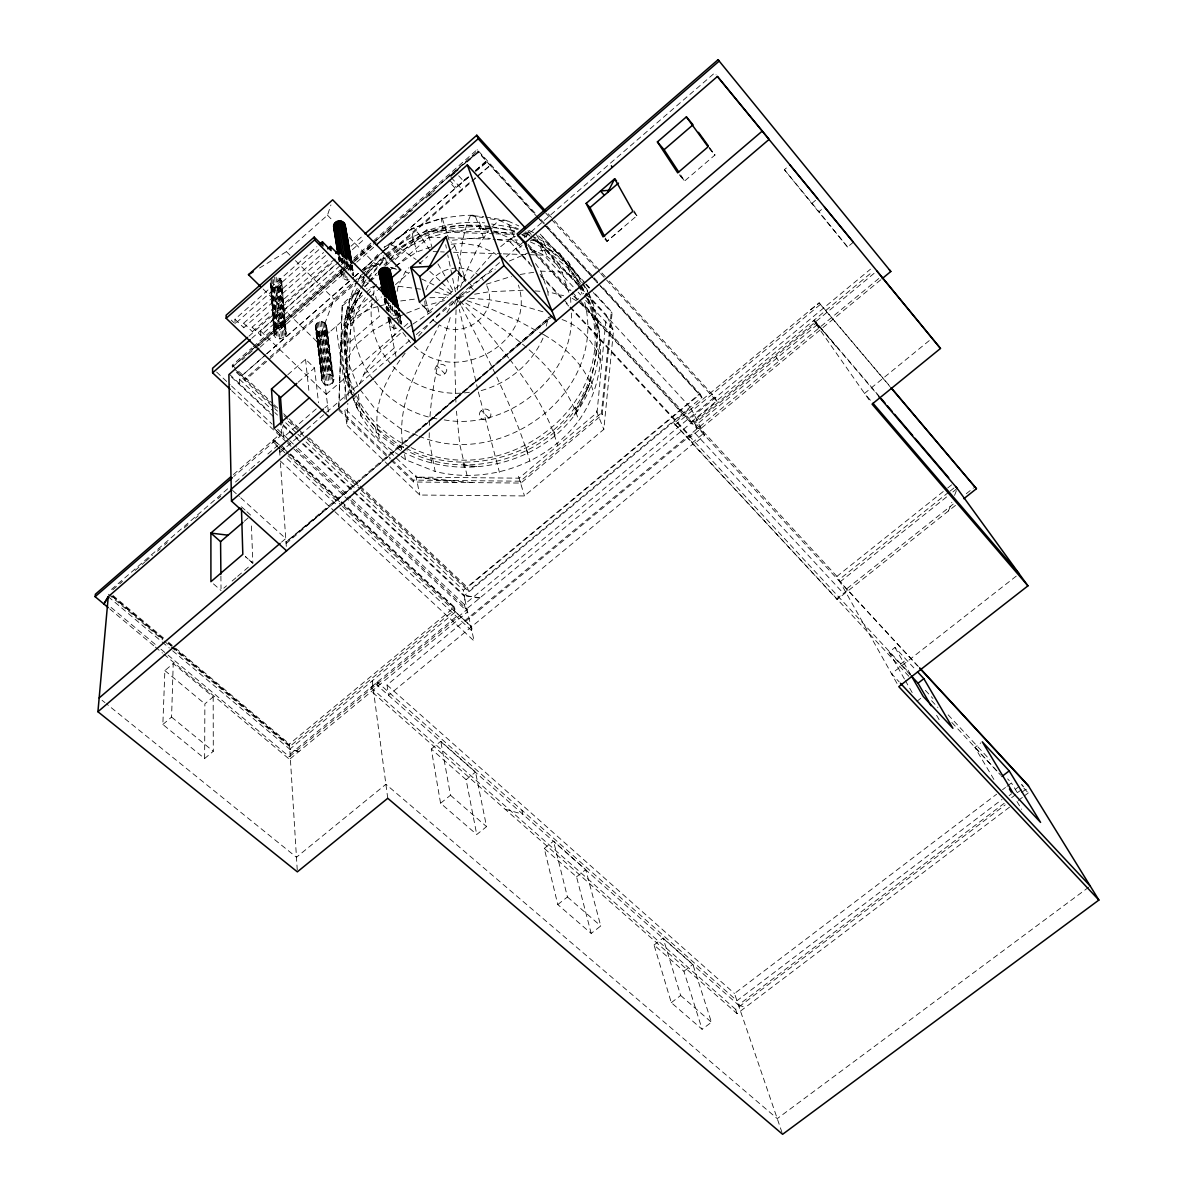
<?xml version="1.0" encoding="UTF-8"?>
<svg xmlns="http://www.w3.org/2000/svg" width="1194" height="1194" viewBox="0 0 1194 1194"><rect width="100%" height="100%" fill="white"/><g stroke="black" fill="none" stroke-linecap="round" stroke-linejoin="round"><path stroke-width="0.75" stroke-dasharray="5 3.75" d="M204.637 758.533L204.875 703.863L213.174 696.878L173.234 663.476L164.876 670.595L162.847 724.474L204.637 758.533L213.293 751.28L213.174 696.878M429.273 432.75L429.124 440.213L435.183 471.496C487.868 484.495 546.27 464.257 578.762 420.587C604.507 384.617 607.806 335.947 587.164 296.843M429.422 425.303C431.213 387.557 440.049 350.364 451.213 314.38M162.847 724.474L171.578 717.101L173.234 663.476M338.708 406.661L342.26 304.157L358.842 289.56M338.947 408.497L342.26 304.157M344.917 399.035L348.185 308.186L364.931 293.485M388.781 465.376L347.006 425.422L347.827 403.259M348.096 395.886L350.738 323.873L347.917 306.545M456.063 309.709L454.75 362.215L455.929 402.423M456.138 307.933L456.556 298.993M457.242 289.858C459.944 264.964 459.869 238.636 470.54 215.532L483.794 216.681M390.945 460.242L413.631 482.003L520.912 483.077L602.179 414.736L601.448 412.96L611.328 311.38L593.791 292.336M602.179 414.736L612.089 313.007L611.328 311.38M390.139 466.675L419.781 495.032L524.479 495.943L603.836 429.347L613.552 330.44L605.656 313.395M286.008 335.096L281.665 281.366L280.217 278.889L277.635 277.411L281.814 328.007C295.813 334.32 272.486 346.484 274.172 331.842L270.575 282.844M315.335 326.753C315.485 320.679 325.231 319.828 326.589 325.693L333.827 379.841C333.633 386.199 323.41 387.14 321.902 381.02L315.335 326.753L321.902 381.02M328.425 411.915L319.529 340.857L326.499 328.425L326.589 325.693M321.753 379.573C321.932 372.409 334.051 372.603 333.827 379.841M348.902 279.859C344.081 281.232 339.245 275.411 342.275 271.113M351.349 394.11C335.021 359.409 339.633 316.753 359.558 284.441M352.245 265.546L353.424 275.889L351.558 265.262M345.051 378.707L341.753 347.17L347.469 315.395L359.573 290.605M399.632 455.347C344.797 423.183 330.992 348.036 366.17 296.187M371.812 303.037C368.662 324.768 376.274 347.767 391.02 364.006M373.17 295.694L374.871 286.53L366.468 288.784M396.796 328.141C392.08 329.529 387.363 323.843 390.393 319.664M397.154 291.351L398.139 286.187L405.259 271.799L408.87 267.71M399.841 314.231L401.259 324.261L398.796 313.44M546.3 326.096L548.3 317.171M406.005 448.332C462.929 477.734 537.688 458.362 575.299 407.05C600.239 371.438 605.746 321.873 583.373 283.784M402.035 451.511C450.631 477.57 512.823 470.376 555.255 435.556C596.06 401.482 612.238 341.081 588.388 292.59M454.466 304.082L456.093 298.933M259.531 267.978L286.441 251.65L327.469 215.204L330.932 204.935M263.113 289.023L317.723 342.439L334.036 299.112L360.663 275.754M460.451 287.306L467.466 269.157L478.675 245.86L488.525 230.606M948.469 510.942L951.842 502.301M954.543 495.391L957.23 488.465L952.887 491.928M575.642 413.661C596.836 377.677 604.851 332.514 585.821 293.858M239.71 383.916L239.561 379.289L241.725 377.394M281.59 284.172L279.575 287.888C275.68 288.903 270.172 287.142 270.217 282.426L274.098 334.798M274.172 331.842L277.112 328.454L281.814 328.007M361.349 274.695C339.2 308.47 342.305 350.111 349.349 387.946M361.916 283.142L364.991 276.844M365.752 275.262L370.379 265.799L381.02 253.665M359.707 290.649L349.514 311.544L343.932 342.469L346.111 356.857M362.11 291.948C327.499 344.917 348.335 419.572 403.542 449.332M574.135 415.288L589.746 383.334C562.822 453.004 472.645 485.779 406.99 450.705M426.049 289.873C430.541 277.65 442.571 268.546 455.645 268.128M539.613 332.454L544.3 335.007C533.136 363.394 507.644 384.244 478.182 391.363L499.435 472.331M346.618 320.156L361.916 291.829M347.006 317.992L360.976 293.291M537.748 217.487L478.197 152.235L449.601 175.861L375.782 240.815M446.974 312.574L454.705 300.276M405.124 353.185C385.901 377.916 369.573 409.318 380.289 441.079M470.779 278.321L493.54 252.471L496.301 254.71M279.963 339.156L275.904 288.008L280.993 285.456L285.351 336.454M418.661 335.992L432.81 319.828L453.989 299.724M362.961 271.381L379.393 252.65M382.199 252.322C404.811 225.696 440.944 215.189 474.928 215.204L483.48 237.412L490.525 238.561M364.677 277.157L361.155 281.157L361.707 284.157M365.842 275.814L383.438 255.785M368.125 282.963L364.468 287.112L363.633 282.605L385.408 257.829L387.931 269.277M361.991 285.65L366.707 280.291M367.886 278.948L384.378 260.158L383.752 257.247M315.5 328.126C316.634 332.693 323.41 333.574 325.887 329.678L332.917 382.587M369.334 281.575L376.632 273.277M383.946 264.978L386.378 262.202M384.931 266.038C407.617 233.069 451.183 218.039 489.51 229.084L499.167 220.293L506.883 220.532L518.793 225.905M367.394 294.784L378.468 282.217M444.855 373.707L445.855 372.588A5.955 5.492 -11.6 0 0 438.213 364.871L436.929 365.722A5.955 5.492 -11.6 0 0 436.467 373.513A5.955 5.492 -11.6 0 0 444.855 373.707L436.929 365.722M488.988 418.258L489.988 417.169A5.866 5.343 -14.8 0 0 482.57 409.676L481.301 410.512A5.866 5.343 -14.8 0 0 480.764 418.094A5.866 5.343 -14.8 0 0 488.988 418.258L481.301 410.512M235.084 323.798L234.949 319.246L316.858 246.725M236.472 322.559L318.828 249.695M325.574 255.516L243.8 327.753L243.636 323.216L323.589 252.531M334.902 258.859L252.397 331.648L252.173 327.126L330.066 258.367M248.934 336.201L335.604 259.755M350.991 246.203L362.17 236.337M251.74 338.335L338.409 261.964M339.797 260.725L342.603 258.262M352.379 249.636L364.961 238.546M339.992 265.755L260.844 335.469L260.59 330.977L337.947 262.799M339.32 261.576L346.23 255.486M341.38 264.531L346.932 259.635M253.277 348.439L232.308 366.901L232.263 365.185L251.859 347.947M253.262 346.708L340.021 270.337M341.424 269.098L348.424 262.934M354.021 258.008L372.215 241.994M373.618 240.77L477.167 149.608L536.061 214.159M254.68 347.215L341.38 270.904M342.782 269.68L348.364 264.755M353.961 259.829L372.14 243.83M373.543 242.606L477.704 150.981L477.167 149.608M232.308 367.095L256.053 346.215M257.382 345.006L345.126 267.784M345.424 267.56L352.409 261.411M353.484 260.426L374.752 241.74M450.526 175.816L478.167 151.489M242.128 359.946L244.919 357.484M248.516 354.155L254.098 349.23M255.501 347.991L352.469 262.859M353.872 261.62L376.229 241.964M381.319 237.293L392.99 227.218M403.691 217.607L412.542 210.01M426.049 197.935L434.885 190.339M454.451 173.13L458.63 169.444M467.018 162.071L478.197 152.235M450.675 176.652L455.511 172.384M258.62 345.857L342.469 272.083M343.872 270.859L349.469 265.934M355.051 261.023L373.229 245.039M387.199 232.74L389.99 230.278M429.124 195.846L431.929 193.383M260.173 347.111L346.947 270.784M348.349 269.56L355.349 263.396M356.752 262.173L374.946 246.173M360.23 288.351L367.14 282.262M368.528 281.053L375.438 274.963M386.498 265.247L389.259 262.814M390.647 261.59L426.586 229.964L515.778 233.024M342.514 305.813L359.14 291.187M364.677 286.321L368.827 282.665M370.215 281.441L377.14 275.351M395.154 259.516L427.019 231.487L494.032 233.77M265.456 355.021L241.666 375.916L265.396 354.902M266.755 353.767L353.32 277.695M354.528 276.695L361.692 270.351M362.886 269.351L384.035 250.74M385.184 249.785L468.943 176.249M475.734 170.279L486.6 160.742L477.704 150.981M266.755 353.842L353.603 277.635M354.588 276.724L383.856 251.024M384.393 250.606L468.615 176.652M475.54 170.563L486.645 160.832L487.107 161.996L475.675 171.399M362.066 274.53L374.677 263.456L383.364 265.59M385.11 257.576L244.994 380.483L244.934 378.991L268.71 358.14M270.098 356.916L356.797 280.859M358.2 279.635L365.185 273.501M366.588 272.277L473.078 179.473M386.513 256.352L470.585 182.607M471.988 181.384L490.212 165.399L474.511 178.309M366.334 292.261L373.304 286.127M395.617 266.516L429.109 237.099L440.153 237.472M350.738 323.873L373.095 304.276M374.498 303.052L381.483 296.918M395.453 284.679L409.438 272.426M419.213 263.859L427.601 256.501M317.723 342.439L369.125 297.515M370.513 296.306L377.394 290.276M373.021 298.709L344.529 323.589L347.693 343.947L379.647 316.126L377.856 307.127M287.814 374.722L305.545 359.245L314.529 367.961L318.514 402.721M298.202 382.184L314.529 367.961M452.108 248.367L454.854 245.979L451.048 241.949M326.171 394.333L402.706 327.962M391.96 337.021L395.035 334.35L392.766 323.589M324.828 407.826L327.619 405.393M363.767 374.468L394.229 347.976M233.412 474.555L280.053 434.109L280.202 436.228L233.77 476.481M404.05 326.798L410.736 320.992M514.42 236.188L509.062 240.875L529.927 263.322M316.231 408.915L283.485 437.288L282.68 426.467M454.854 245.979L465.436 279.963L428.736 311.753L419.422 302.216M111.49 589.418L228.427 488.152M235.472 482.048L241.098 477.167M242.516 475.958L249.561 469.854M250.964 468.63L259.411 461.317M267.874 453.989L277.739 445.452M112.729 589.821L118.325 584.97M119.713 583.866L122.519 581.344M135.101 570.448L140.698 565.598M142.101 564.463L144.892 561.971M145.549 561.389L152.414 555.449M157.474 551.135L160.28 548.718M164.503 545.091L167.309 542.569M184.174 527.957L189.786 523.091M195.413 518.226L198.219 515.793M217.905 498.764L220.711 496.316M524.42 237.591L714.579 73.043L716.101 74.894M280.232 452.317L409.348 340.633M416.363 334.559L500.57 261.71M506.196 256.859L524.062 241.412M531.897 266.456L516.674 250.068L522.047 245.412M279.56 450.242L279.933 455.436L279.933 448.093L273.471 442.064L273.336 439.929L279.724 445.213M422.96 426.586L551.329 315.619L430.795 420.109M244.277 521.256L249.68 516.614M605.059 239.084L607.045 241.292L622.074 228.412M605.045 239.069L607.03 241.263L636.88 215.726L634.208 210.995M709.4 147.355L714.952 155.011L684.64 180.981L678.849 174.22L684.595 180.906L680.684 174.966M223.815 588.135L226.576 585.776M232.114 581.045L236.263 577.493M237.651 576.314L243.188 571.568M244.576 570.389L250.113 565.658M281.515 542.166L285.739 538.554L240.785 497.823M553.747 315.365L330.574 505.868L285.993 542.151L327.156 508.346M485.928 372.319L285.993 542.151M286.097 543.628L550.33 317.828M853.352 242.203L847.561 247.024L811.741 203.502L784.398 169.682L789.965 164.966M811.741 203.502L816.427 199.562M847.561 247.024L818.965 211.696L824.472 207.069M391.945 459.66L413.258 480.107L520.345 481.197L601.448 412.96M464.973 600.045L463.317 590.224L699.132 394.304M700.206 394.08L701.938 397.378L468.346 591.299L467.451 587.418L700.206 394.08L601.224 285.575M585.926 293.888L690.654 407.766L464.496 595.493L303.351 443.825M955.469 505.39L837.143 599.492L673.983 423.198L819.159 302.724L889.888 386.244M297.246 870.038L289.47 744.026L454.466 607.134L287.769 451.407M674.894 425.094L820.368 304.41L819.159 302.724M714.609 397.035L717.027 401.527L465.57 609.806L464.391 604.492L714.609 397.035L608.224 279.918M874.068 273.366L692.042 424.109L689.565 419.139L870.516 269.157M290.097 754.25L456.451 616.492M691.057 422.139L872.65 271.65M1009.482 807.189L737.086 1013.646L371.513 691.445L371.006 687.595L377.498 682.222L736.967 1000.736L1001.975 799.487M287.411 442.914L467.675 611.835L289.515 759.339L289.351 756.727L467.152 609.477L350.558 500.182M817.397 324.604L695.535 425.467L917.529 665.849M908.828 676.237L692.833 444.049L388.528 695.341L387.035 684.998L688.654 435.526L693.162 444.72L704.594 435.288L690.654 407.766M880.784 279.784L690.46 437.153L689.46 435.123L879.381 278.038M465.66 621.358L694.266 432.318L843.457 593.403M470.809 626.163L454.78 611.209L453.989 607.522L344.2 504.987M468.66 176.772L463.496 181.01L456.66 173.623M475.705 170.966L486.973 161.683L535.957 215.353M468.541 177.279L455.212 188.249L448.213 180.712M500.659 246.665L510.614 238.546L515.435 236.367M929.245 340.618L864.546 393.408L871.784 401.856M431.273 749.026L440.78 741.28L475.525 772.04L486.555 826.636L476.734 834.516L440.571 803.249L431.273 749.026L466.108 779.667L476.734 834.516M466.108 779.667L475.525 772.04M440.571 803.249L450.481 795.249L440.78 741.28M896.978 683.416L836.919 576.389L946.23 489.152M947.678 488.003L953.513 483.346M948.603 492.286L838.845 579.821L848.158 590.731M950.051 491.137L955.827 486.525M840.009 581.911L947.111 496.54M846.979 588.627L953.17 504.122M966.274 493.704L973.543 487.913M544.285 848.441L553.538 841.098L585.732 869.59L600.746 925.962L591.179 933.424L557.777 904.559L544.285 848.441L576.553 876.829L591.179 933.424M576.553 876.829L585.732 869.59M557.777 904.559L567.434 896.978L553.538 841.098M459.571 294.918L481.54 277.665L495.256 269.157M904.44 678.998L889.112 652.088L894.978 647.476L916.305 670.521M900.395 664.222L906.231 659.64M1016.273 576.12L891.545 673.729L899.186 681.893M810.696 309.739L819.368 303.007M917.067 701.177L920.738 698.326M654.058 945.006L663.073 938.036L692.878 964.424L711.43 1022.243L702.117 1029.303L671.282 1002.661L654.058 945.006L683.923 971.289L702.117 1029.303M993.886 779.398L974.916 747.444L980.796 742.922M683.923 971.289L692.878 964.424M671.282 1002.661L680.67 995.483L663.073 938.036M782.01 1132.554L734.489 993.527L996.617 794.219M1002.542 789.712L1005.497 787.458M1006.975 786.339L1011.422 782.951L1007.632 778.876M1015.303 789.368L1019.109 786.473M1009.109 795.652L1011.661 793.711M387.752 798.293L372.185 680.893L738.414 1005.005L1004.229 803.293M1011.661 797.667L1017.601 793.159L1011.422 782.951M737.086 1013.646L735.638 1009.363L1005.199 804.89M1021.497 792.532L1025.944 789.174L1021.661 784.548L1023.974 788.324M1018.378 800.443L1022.84 797.07M1024.318 795.935L1028.258 792.95L1025.944 789.174M364.454 270.262L370.379 265.799L379.468 265.949M1088.764 887.187L777.249 1118.629L385.901 784.279L296.455 857.247L106.415 703.803M406.751 328.41L411.303 325.186M412.826 324.111L434.362 309.768M1017.303 792.667L1022.542 789.04M384.931 254.785C412.721 232.263 448.75 219.636 484.54 222.83M386.886 256.844C415.467 233.905 453.377 220.606 490.003 226.561M387.408 258.128C422.422 229.114 470.899 219.756 514.554 231.726L512.913 227.532L491.629 224.009M389.334 260.217C418.273 235.322 456.496 228.338 493.6 228.263M388.319 271.038L394.289 267.038M395.781 266.023L416.691 251.994L430.392 247.158M390.289 320.738L372.931 330.499L355.887 344.932L346.961 359.528L347.126 373.185L354.603 391.528M391.871 319.843L405.005 313.843M458.272 296.485L469.794 291.44M509.331 261.053L528.106 252.919M406.676 313.186L425.154 305.858L444.392 300.575M483.48 237.412L449.213 240.501L442.213 218.114L411.169 229.069L384.095 247.292L389.289 244.233L400.318 248.531L416.094 259.546M486.257 284.247L511.584 276.366M377.767 306.574L370.797 308.53L353.17 318.052L343.857 329.619L346.961 359.528L358.17 387.169L365.901 369.856L380.99 350.887L402.199 331.633L410.542 342.693M379.513 306.082L389.975 303.142M531.449 252.337L546.494 249.695L559.613 253.322L580.299 283.814M457.795 302.44L456.63 297.216L463.824 296.008M474.6 294.202L488.973 291.784L523.808 290.187M520.136 274.486L537.375 271.68M400.691 300.963L417.169 298.798M469.421 392.244C441.422 396.766 411.229 386.393 392.139 365.468M346.141 268.531L350.797 269.262L353.543 272.889M451.242 244.203L462.347 243.203L478.675 245.86L493.54 252.471M442.213 218.114L441.273 218.129L443.78 234.308M429.855 297.739L447.705 297.381M487.391 228.815L480.51 228.95L491.54 230.77M329.514 332.126L320.873 332.186L327.604 385.244M433.183 251.606L438.72 251.785M440.571 251.844L444.258 251.964M453.481 252.262L501.435 253.8M503.271 253.859L543.852 255.158L576.806 290.739M449.377 237.77L495.435 239.322M497.271 239.382L517.539 240.054M530.434 240.487L537.807 240.74L587.702 294.769M523.211 233.278L530.643 233.531M495.898 233.83L514.51 234.472M521.957 234.725L529.405 234.979M535.524 263.531L540.807 271.113L561.971 272.038L576.762 278.217L582.09 294.097M534.942 290.948L542.374 291.44M460.78 305.127L456.63 297.216L462.108 297.634M469.421 298.202L489.51 299.769L521.017 305.351L545.583 312.574M476.839 466.481L464.496 465.302L475.078 466.675M472.197 482.585L416.154 477.107L394.945 456.72M398.139 286.187L413.84 288.261M415.587 288.485L420.825 289.187M456.332 482.436L416.154 477.107L519.091 478.182L597.03 412.572L606.418 315.022L588.955 296.112M436.9 418.87C412.781 414.572 389.125 401.288 374.677 381.199M444.243 419.885C507.077 431.273 575.971 377.2 571.239 311.634M480.078 597.806L464.496 595.493L479.555 598.224M525.091 231.994L530.434 232.785M401.408 321.335L398.766 317.828L395.781 316.977L393.871 308.127M459.063 267.814L467.466 269.157L475.137 272.516L478.973 275.605M491.838 226.86L511.957 230.188L515.271 231.681M493.376 231.069L513.614 234.397M497.57 239.725L516.927 242.889L521.972 245.143M485.57 216.98L506.883 220.532L516.927 242.889M470.54 215.532L483.077 217.621M490.227 218.815L499.167 220.293L518.614 229.069M435.049 292.023L449.437 295.485M299.052 751.429L289.784 749.19L170.652 649.118M390.319 267.307L400.766 269.859M540.807 271.113L547.942 291.829L563.598 295.694M298.739 751.698L289.784 749.19L455.466 611.85L454.466 607.134M505.226 809.293L522.823 814.204L521.897 810.174M391.707 267.963L396.796 269.396M508.674 358.021L478.555 321.096L456.63 297.216L460.108 298.366M467.033 300.694L487.853 307.664L517.718 320.529L538.046 331.604M738.414 1005.005L745.34 1007.393M401.109 456.436L405.572 459.735L435.183 471.496M352.693 394.274L356.17 402.796L375.543 427.497L401.035 446.347L404.348 447.675M409.408 446.914C386.14 436.258 365.454 416.87 355.29 393.199M411.109 447.601C506.032 495.57 630.969 398.199 585.538 294.53M417.467 435.512L400.781 428.78L376.573 410.751L360.334 389.945M419.124 436.183C502.047 470.854 608.268 392.169 584.448 301.157M405.259 271.799L408.527 273.232M421.586 278.918L437.661 286.814M494.376 231.263L510.614 238.546L524.076 249.606M530.36 248.919L547.136 256.441L572.001 276.933L577.254 284.545M512.913 227.532L517.972 229.815M524.733 232.875L529.808 235.158M531.494 235.919L543.33 241.248L568.374 261.993L582.373 282.336M521.882 234.666L528.494 237.636M530.136 238.382L541.718 243.591L566.21 263.859L579.672 283.411M523.062 235.561L526.45 237.084M533.255 240.143L545.151 245.501L570.299 266.322L581.359 282.366M530.226 241.875L543.509 247.859L568.12 268.187L584.776 292.351M528.987 230.517L535.793 233.591L541.718 243.591L547.136 256.441M562.09 319.574C581.926 326.305 594.851 343.424 600.91 362.901M439.243 287.679L455.048 296.351M572.135 298.321L586.224 306.455L593.508 318.395L599.657 332.156M456.63 297.216L459.69 299.172M465.794 303.112C510.211 333.619 561.867 366.349 578.762 420.587M544.3 335.007C566.971 348.23 586.687 367.065 593.731 393.035M352.051 395.826L356.946 407.811L376.423 432.601L400.602 450.466M414.348 346.215C455.645 387.587 537.613 342.23 518.39 285.067M432.81 319.828L437.959 323.858M102.057 700.296L104.968 702.624M171.578 717.101L213.293 751.28M538.598 235.905L559.613 253.322L566.21 263.859L572.001 276.933M526.524 233.173L532.226 237.89M533.658 239.069L546.494 249.695L561.971 272.038L568.851 292.351M164.876 670.595L204.875 703.863M111.057 607.403L155.28 644.432M160.981 649.208L166.682 653.984M168.115 655.178L289.351 756.727M109.669 608.85L153.922 645.879M155.339 647.073L162.488 653.043M163.906 654.237L289.515 759.339M273.336 439.929L279.739 445.302M108.251 596.687L160.727 640.775M162.145 641.969L169.235 647.924M112.952 595.463L167.041 640.984M168.473 642.178L174.16 646.969M175.578 648.178L289.47 744.026M112.788 596.478L162.683 638.447M168.384 643.238L171.235 645.641M172.652 646.835L289.545 745.175M111.669 595.836L162.906 638.924M168.593 643.715L171.443 646.118M172.861 647.312L289.56 745.474M108.46 594.269L162.668 639.85M164.1 641.044L169.802 645.85M171.235 647.044L289.635 746.608L454.959 609.477L340.887 502.987M417.467 260.725L421.601 264.307M429.84 271.441L440.347 281.142M213.442 583.881L221.039 590.508M450.481 795.249L486.555 826.636M567.434 896.978L600.746 925.962M680.67 995.483L711.43 1022.243M252.874 563.15L245.337 556.553L252.874 563.299L251.307 522.793M371.006 687.595L735.638 1009.363M387.035 684.998L734.489 993.527M241.397 506.749L245.531 510.48M246.904 511.719L251.024 515.45M232.606 490.421L239.412 496.585M280.306 460.974L333.544 510.42M334.902 511.689L474.122 640.999L464.048 595.881M279.441 448.511L272.978 442.496L272.844 440.347M287.008 458.63L338.514 506.614M339.872 507.883L472.555 631.507L471.287 625.775M280.993 445.078L286.411 450.138M283.202 448.034L288.635 453.093M289.978 454.362L342.842 503.719M279.784 445.944L285.217 451.019M286.575 452.287L339.529 501.719M281.291 449.362L286.739 454.436M288.097 455.705L341.171 505.211M342.529 506.48L471.511 626.82M216.651 372.065L230.188 384.767M231.546 386.035L272.157 424.139M277.575 429.213L288.411 439.377M289.754 440.646L296.53 446.989M297.888 448.272L350.678 497.794M352.036 499.062L464.391 604.492M290.903 444.272L274.068 428.452L281.769 435.631L281.097 426.631M296.321 449.347L349.2 498.913M231.651 390.677L286.053 441.631M229.382 374.185L269.501 411.945M283.053 424.691L293.873 434.9M295.231 436.168L297.948 438.72M231.517 377.08L274.993 418.109M283.127 425.765L464.764 596.672M232.263 365.185L272.814 403.497M274.172 404.781L278.217 408.617M283.62 413.721L287.679 417.557M289.038 418.825L301.201 430.333M309.306 437.989L467.451 587.418M234.472 368.931L270.486 402.945M271.829 404.214L277.247 409.318M284.008 415.706L297.53 428.482M298.873 429.765L304.291 434.87M305.634 436.138L358.379 485.943M359.722 487.227L467.899 589.388M237.666 372.125L244.934 378.991M236.367 372.349L273.381 407.288M274.739 408.557L277.441 411.109M288.261 421.318L299.067 431.527M300.425 432.81L305.828 437.914M307.186 439.198L359.916 488.958M361.275 490.241L468.346 591.299M239.561 379.289L273.471 411.258M274.829 412.527L277.53 415.079M285.679 422.751L296.515 432.989M297.873 434.258L300.589 436.825M306.007 441.929L354.827 487.958M360.26 493.062L463.317 590.224M338.633 408.527L390.602 458.377M338.887 410.333L389.602 458.959M234.949 319.246L243.8 327.753M231.233 320.111L233.8 322.574M393.632 455.436L344.588 408.303L347.006 425.422M260.59 330.977L326.231 394.274M252.173 327.126L260.844 335.469M243.636 323.216L252.397 331.648M441.601 282.381L452.869 293.5M286.441 251.65L290.291 255.501M295.44 260.635L334.036 299.112M421.751 304.589L428.721 311.709L425.571 299.41M327.469 215.204L332.574 220.427M349.155 237.382L374.677 263.456M458.496 272.665L465.391 279.799M456.899 270.232L467.048 280.874M468.317 282.202L473.391 287.53M458.511 272.695L465.436 279.963M457.884 273.471L465.526 281.471M470.615 286.814L473.167 289.485M540.778 276.008L561.076 297.858M566.15 303.321L568.687 306.052M569.956 307.425L910.156 673.953M925.35 690.311L932.947 698.475M948.14 714.833L989.901 759.802M889.112 652.088L910.47 675.073M447.302 177.757L446.586 179.01M449.392 180.01L456.257 187.383M673.983 423.198L692.221 442.795L703.639 433.377L694.58 423.557L816.189 322.887L878.65 396.095M931.604 700.714L937.917 707.505M951.827 722.46L998.632 772.772M974.916 747.444L1000.676 775.145M578.075 292.112L580.597 294.858M585.672 300.321L613.552 330.44M1023.855 788.13L1028.258 792.95M451.033 177.413L461.66 188.861M540.061 274.232L569.18 305.589M570.448 306.962L689.46 435.123M836.919 576.389L693.013 420.437L697.177 428.75L580.971 302.977M918.35 666.461L847.74 590L836.74 598.746L837.143 599.492M528.061 244.277L570.956 290.724M572.224 292.097L578.538 298.918M579.791 300.291L689.565 419.139M527.838 245.471L569.583 290.664M574.642 296.142L579.702 301.604M529.763 248.531L572.538 294.814M573.792 296.172L692.042 424.109M585.03 282.814L539.942 233.845L584.493 283.038M586.284 284.172L592.537 290.978M585.747 284.396L592.015 291.202M593.269 292.575L612.089 313.007M527.882 230.785L578.359 285.664M579.627 287.038L584.672 292.53M541.076 219.651L599.97 284.202M537.21 216.726L543.494 223.606M544.748 224.979L589.955 274.516M591.209 275.889L597.493 282.769M598.746 284.142L701.729 396.99M539.001 218.86L546.509 227.084M547.762 228.457L592.791 277.799M594.045 279.172L599.045 284.65M600.298 286.023L701.938 397.378M548.136 213.786L553.15 219.293M554.404 220.666L600.716 271.65M601.97 273.023L606.97 278.545M545.718 213.054L599.478 272.202M600.731 273.575L717.027 401.527M879.053 396.065L814.189 320.052L819.487 327.589L813.532 320.619L870.187 401.453M815.89 322.47L837.681 348.394M820.368 304.41L890.008 386.632M709.206 148.16L714.863 154.877M709.221 148.19L714.952 155.011M784.398 169.682L818.965 211.696M373.588 379.782C353.051 355.603 349.469 320.828 358.066 291.023L349.26 299.515L349.514 311.544L351.797 325.514M509.793 359.484C530.181 385.483 548.613 413.617 557.688 445.69M481.54 277.665L483.436 280.306M580.717 284.903L585.164 292.381M578.299 286.067L583.553 293.679M584.597 295.202L589.851 302.813M582.359 283.829L587.388 291.127M429.9 250.292L419.975 235.322L413.512 227.935L411.169 229.069L416.691 251.994M775.697 356.394L778.772 361.26M581.179 285.217L584.97 292.828M1016.975 801.517L1021.676 809.338M437.944 263.904L445.093 276.292M936.618 715.325L939.409 720.146M894.978 647.476L910.44 674.312M905.336 680.595L912.559 693.251M445.974 277.903L453.974 292.381M461.615 306.724C487.286 356.902 513.763 407.273 530.032 461.466M605.403 238.054L607.045 241.292M586.373 288.142L587.717 291.112M596.254 317.798L598.313 322.35M568.374 261.993L570.299 266.322M597.552 348.842L599.597 353.528M543.33 241.248L545.151 245.501M537.166 239.218L543.852 255.158M590.358 379.244L592.343 384.065M344.335 373.797L351.991 392.557M596.313 410.811L603.836 429.347M516.017 248.367L516.674 250.068M397.841 320.395L395.975 310.291M575.299 407.05L577.209 411.975M428.004 313.35L425.154 305.858L424.751 301.052M486.809 285.754C500.182 313.156 463.571 340.872 439.243 324.858C420.407 362.498 395.05 403.87 403.214 447.616M553.464 430.527L555.255 435.556M479.227 221.95L480.689 226.129M526.3 448.257L527.942 453.377M444.72 225.024L446.019 229.233M520.345 481.197L520.912 483.077M518.524 476.302L524.479 495.943M428.676 235.561L432.168 247.994M426.586 229.964L427.019 231.487M411.99 236.591L413.094 240.875M467.138 475.764L459.735 444.407L456.451 411.184M463.018 462.6L464.332 467.809M477.749 389.557L459.332 309.395M399.303 312.858L401.542 322.813M430.84 458.272L431.989 463.466M397.453 311.335L400.199 323.828M397.602 312.5L398.766 317.828M396.065 310.664L398.796 323.186M395.796 310.127L397.333 317.216M394.408 309.724L396.348 318.679M455.481 291.843L447.765 254.949M392.184 306.664L394.11 315.619M391.93 306.5L393.826 315.35M390.259 305.022L392.169 313.977M394.468 324.708L395.229 328.29M390.08 305.246L391.96 314.112M388.378 302.992L390.483 312.828M387.677 300.769L389.916 311.425M386.229 298.828L388.856 311.35M390.363 318.514L392.244 327.454M385.931 298.351L388.916 312.559M385.065 297.918L387.677 310.425M389.169 317.589L391.035 326.529M384.916 297.888L387.498 310.35M388.99 317.455L389.737 321.022M384.558 298.53L387.154 311.037M388.647 318.186L390.125 325.335M384.647 299.321L386.856 310.007M388.348 317.141L389.453 322.484M384.408 298.963L386.632 309.679M388.483 318.604L389.587 323.947M384.14 299.261L386.005 308.246M387.856 317.246L396.423 358.558M445.69 244.71L446.377 248.128M415.781 475.212L419.781 495.032M413.258 480.107L413.631 482.003M375.722 296.336L376.438 299.933M404.557 454.526L405.572 459.735M401.035 446.347L401.691 449.795M352.066 265.202L353.693 274.396M352.006 265.963L352.976 271.456M351.409 266.56L352.036 270.217M350.588 264.844L352.439 275.501M350.17 265.605L350.797 269.262M349.573 266.008L350.499 271.337M348.708 264.978L349.335 268.635M347.364 261.546L348.887 270.426M375.543 427.497L376.423 432.601M346.499 261.068L347.738 268.381M345.902 262.068L347.096 269.172M344.603 259.382L345.827 266.695M344.036 260.426L345.215 267.546M346.708 276.441L347.305 280.008M342.797 258.083L344.021 265.396M342.185 258.397L343.066 263.74M344.544 272.635L345.708 279.754M341.499 258.964L342.409 264.456M340.753 257.785L341.633 263.128M343.081 272.008L344.245 279.127M339.902 256.456L340.797 261.949M339.544 256.844L340.126 260.396M341.559 269.277L343.006 278.172M338.947 255.979L339.827 261.486M338.917 257.411L339.499 260.964M340.917 269.829L342.066 276.933M338.678 257.456L339.275 261.143M340.753 270.322L341.35 274.008M338.544 257.098L339.141 260.785M340.618 269.993L341.499 275.515M346.723 310.753L347.469 315.395M361.066 416.646L358.424 394.363M356.17 402.796L356.946 407.811M341.036 342.394L341.753 347.17M336.066 326.41L346.693 399.617M377.498 682.222L378.02 686.057M326.066 324.395L333.111 377.05M326.499 328.425L333.574 381.274M325.201 323.275L332.201 375.886M324.037 322.395L330.977 374.976M324.947 330.753L331.917 383.722M322.678 321.828L329.544 374.379M323.738 331.559L330.648 384.572M321.216 321.619L327.977 374.155M322.35 332.051L329.171 385.095M319.738 321.753L326.41 374.319M318.335 322.246L324.932 374.841M319.41 331.977L326.052 385.02M317.126 323.052L323.649 375.692M318.052 331.41L324.604 384.438M316.186 324.126L322.649 376.826M316.903 330.544L323.395 383.528M315.574 325.395L322.007 378.155M316.022 329.425L322.47 382.364M305.545 359.245L309.216 393.93M281.665 281.366L286.247 333.633M281.112 280.038L285.485 330.768M280.217 278.889L284.545 329.559M280.038 286.56L284.351 337.603M279.023 277.993L283.291 328.619M278.814 287.381L283.053 338.469M277.411 287.873L281.56 339.006M276.142 277.172L280.217 327.783M274.635 277.307L278.62 327.932M274.411 287.784L278.366 338.917M273.351 279.62L277.112 328.454M273.023 287.202L276.904 338.32M271.993 278.635L275.814 329.335M271.844 286.306L275.65 337.38M271.053 279.739L274.814 330.484M270.934 285.157L274.695 336.186M280.441 462.809L286.485 549.031M363.289 276.724L363.633 282.605M547.942 291.829L548.136 295.455M570.568 297.425L570.911 304.53M220.905 576.03L221.024 588.702M636.835 215.651L633.924 212.353L636.88 215.726"/><path stroke-width="1.5" d="M919.619 667.819L1028.034 785.234L1098.883 900.052L782.607 1134.3L387.752 798.293L297.351 871.859L97.923 711.728L108.251 596.687L231.726 489.809M108.251 607.656L95.117 596.672L95.371 594.254L230.591 477.003M337.947 253.427L333.798 227.651C332.007 220.621 343.678 218.248 345.141 225.188L351.917 263.71M345.021 228.054L345.141 225.188M383.289 293.62L379.214 273.993C377.543 267.157 388.931 264.755 390.363 271.545L399.05 310.664M389.602 275.62L390.363 271.545M607.597 192.473L614.671 178.787L616.567 180.936M427.691 269.65L445.974 236.591L456.198 270.277L419.422 302.216L410.766 267.352L445.974 236.591M103.968 604.074L108.251 596.687L103.848 603.985M260.441 286.426L248.456 274.695L332.678 199.801L400.766 269.859L390.393 278.918M319.634 244.263L322.41 241.8L323.007 245.979L314.216 237.084L226.129 315.216L226.173 318.291L329.037 416.796M226.173 318.291L314.589 239.919L314.216 237.084M327.723 248.874L330.484 246.442L339.096 255.158L338.409 250.994L335.633 253.456M247.546 337.424L212.592 368.245L212.607 372.841L230.293 389.393M364.961 233.875L476.794 135.235L545.643 211.025M212.607 372.841L250.352 339.574M367.767 236.084L478.182 138.758L476.794 135.235M258.77 348.335L228.875 374.632L231.487 501.107L286.605 550.837M376.349 244.934L467.317 164.921L525.36 228.039M378.782 289.082L381.528 286.664L383.02 293.858M309.604 397.587L274.068 428.452L271.471 389.005L286.456 375.916M282.411 422.855L280.515 397.602L296.843 383.364M425.124 297.664L419.721 276.59L450.735 249.561M231.248 489.182L323.425 409.049M413.184 331.499L500.435 255.785L551.912 310.798L762.294 131.056M95.117 596.672L232.367 477.704M517.778 235.576L719.221 61.058L718.072 59.7L517.106 233.86L517.778 235.576L524.733 243.098L717.415 76.476L769.13 139.37L97.923 711.728M525.479 244.934L526.733 248.068M231.487 501.107L504.017 265.59L467.317 164.921M586.164 203.398L614.671 178.787L632.939 211.263L603.074 236.875L586.164 203.398L589.97 207.666L604.582 236.457M686.386 116.878L708.072 146.817L677.699 172.876L657.401 141.907L686.386 116.878L693.027 124.788L664.088 149.728L678.729 171.996M240.009 507.943L210.89 533.076L210.92 581.687L242.815 554.344L241.457 508.584M589.97 207.666L618.477 183.1M220.89 574.224L220.577 541.658L242.934 522.42M99.162 697.953L280.112 543.374M882.217 278.605L890.814 271.501L718.072 59.7M717.415 76.476L940.484 348.454L872.068 404.139L1027.944 585.851L898.784 686.654L1098.883 900.052M963.856 498.704L976.438 488.704L891.082 387.662M931.036 705.699L918.037 683.207L923.857 678.685L917.559 671.879M1001.915 776.458L1009.214 770.906L982.274 741.802L1012.945 792.741L1040.586 822.397L1009.214 770.906M248.456 274.695L253.203 271.814M610.238 190.204L600.522 190.995L604.328 195.294M431.497 266.337L410.766 267.352L419.721 276.59M379.11 272.769L378.349 272.799L379.976 269.904L385.558 296.56M228.084 535.196L210.89 533.076L220.577 541.658M271.471 389.005L280.515 397.602M314.589 239.919L415.631 341.962L410.736 320.992L346.23 255.486L346.932 259.635L338.409 250.994M322.41 241.8L331.111 250.606L330.484 246.442M900.455 683.252L1090.256 886.067M504.017 265.59L556.046 321.082L524.062 241.412M911.738 676.431L918.037 683.207M920.052 668.58L1028.527 786.04M519.435 236.397L526.569 244.098M478.182 138.758L544.464 211.666M872.993 403.273L1019.213 573.836M657.401 141.907L664.088 149.728M881.456 398.886L885.053 403.109M887.455 405.915L892.261 411.557M894.664 414.363L912.679 435.482M915.082 438.302L948.708 477.719M878.739 396.498L957.23 488.465M891.202 388.05L976.438 488.704M889.366 269.784L890.814 271.501M789.965 164.966L817.591 198.577M824.472 207.069L853.352 242.203M876.889 271.038L940.484 348.454M333.798 227.651L335.215 230.188M379.214 273.993L380.587 276.456M955.827 486.525L1027.944 585.851M698.49 132.31L708.311 145.862M1009.437 788.98L1011.318 792.115M923.857 678.685L952.902 728.31L923.186 696.415L911.35 675.894M611.388 165.802L612.283 167.384M389.856 270.232L398.781 310.35M389.005 269.083L397.721 308.216M387.871 268.187L396.438 307.186M386.513 267.605L395.02 306.589M385.05 267.366L393.095 304.574M383.558 267.501L390.781 301.172M382.155 267.993L388.946 299.918M380.931 268.814L386.931 297.216M382.453 285.396L383.946 292.545M379.349 271.202L384.543 296.112M379.737 275.307L383.438 293.172M379.095 272.59L383.528 293.963M345.275 226.636L351.424 261.531M344.603 223.83L351.364 262.307M345.648 231.606L346.275 235.143M346.887 238.681L347.514 242.233M348.141 245.77L348.752 249.322M349.379 252.859L350.932 261.71M343.723 222.651L350.767 262.904M342.544 221.726L349.215 260.113M341.171 221.129L347.454 257.665M339.663 220.89L345.872 257.411M338.156 221.009L344.29 257.561M336.723 221.517L342.499 256.262M335.499 222.353L340.603 253.471M334.529 223.472L339.305 252.8M333.902 224.785L338.35 252.322M334.335 229.009L338.066 252.083M333.648 226.218L337.798 251.949M278.859 396.035L280.978 424.825"/></g></svg>
